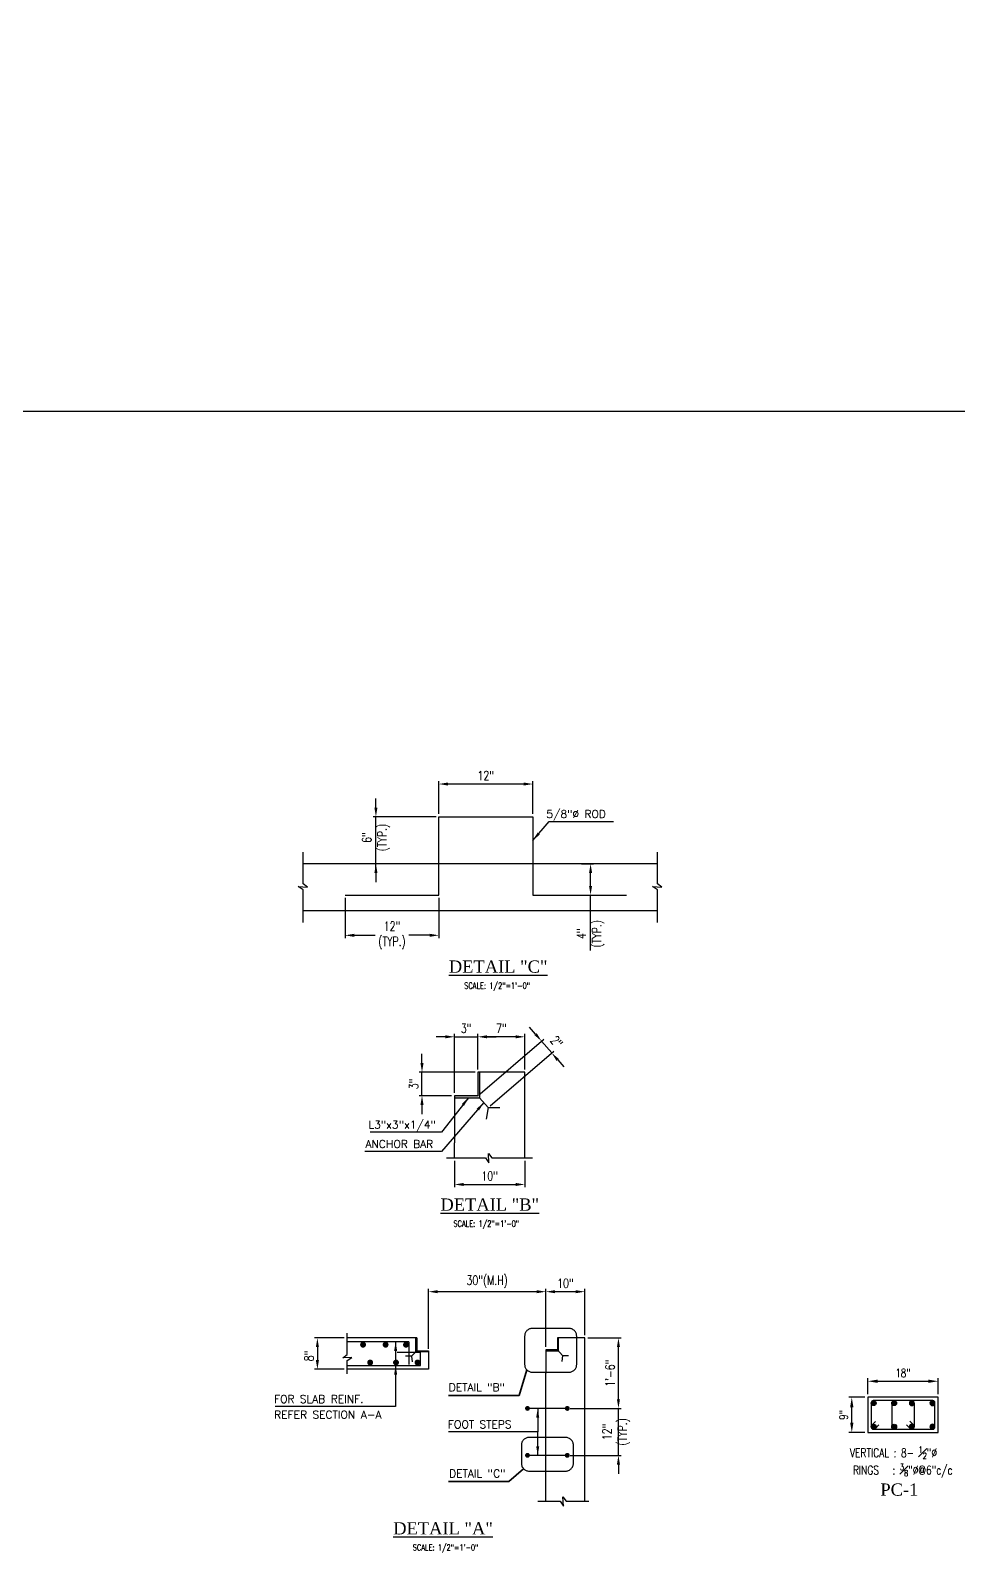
# Model space of a CAD drawing. Extents: x 646770 to 647667, y -185906 to -184623.
# Drawn here: x 647218.7 to 647455.8, y -185847.3 to -185458.3 of the extents above; entities that cross this region are included whole.
import ezdxf
from ezdxf.enums import TextEntityAlignment as Align

# ---------------------------------------------------------------- set-up
doc = ezdxf.new("R2010")
doc.units = 0
doc.header["$LTSCALE"] = 20
doc.header["$MEASUREMENT"] = 0
doc.header["$PDMODE"] = 32
doc.linetypes.add('CENTER2', pattern=[1.125, 0.75, -0.125, 0.125, -0.125])
doc.layers.get('DEFPOINTS').update_dxf_attribs({"linetype": 'CONTINUOUS'})
for name, color, linetype in [('A-TYP-ST-Hatch', 8, 'CONTINUOUS'), ('axis', 8, 'CONTINUOUS'), ('BAR-TIE', 1, 'CONTINUOUS'), ('BOT-STEEL', 6, 'CONTINUOUS'), ('DIM', 1, 'CONTINUOUS'), ('FTG-MAR', 2, 'CONTINUOUS'), ('S-BLOWUP COLUMN', 4, 'CONTINUOUS'), ('SEC', 4, 'CONTINUOUS'), ('SECTION', 4, 'CONTINUOUS'), ('ST-STEEL', 6, 'CONTINUOUS'), ('Steel', 6, 'CONTINUOUS'), ('TEXT-AXIS', 93, 'CONTINUOUS'), ('Wall', 4, 'CONTINUOUS')]:
    doc.layers.add(name, color=color, linetype=linetype)
doc.styles.add('AERIAL', font='times.ttf')
doc.styles.add('rizwan', font='romans.shx', dxfattribs={"width": 0.75})
doc.styles.add('ROMANTIC', font='romantic.ttf')
doc.styles.add('SECTION TX', font='romans.shx', dxfattribs={"width": 0.7})
doc.styles.add('ZHSARCH', font='romans.shx', dxfattribs={"width": 0.75})
doc.dimstyles.new('STYLE-64', dxfattribs={"dimscale": 64, "dimtxt": 0.09375, "dimasz": 0.09375, "dimexe": 0.0625, "dimexo": 0.0625, "dimgap": 0.03125, "dimtad": 1, "dimzin": 3, "dimdsep": 46, "dimlunit": 4, "dimtxsty": 'rizwan', "dimcen": 0.125, "dimdle": 4, "dimclrd": 1, "dimclre": 1, "dimclrt": 2, "dimadec": 0, "dimazin": 0, "dimtfac": 0.5, "dimtix": 1, "dimtmove": 2, "dimatfit": 3, "dimfxl": 0, "dimfrac": 1, "dimtolj": 1, "dimtzin": 3, "dimarcsym": 0})

# ---------------------------------------------------------------- blocks, each defined once
blk = doc.blocks.new('*D89')
at = {"layer": 'DEFPOINTS', "color": 0, "ltscale": 1.5, "transparency": 16777216}
for p in [(647350.52, -185780.63), (647360.52, -185792.46), (647350.52, -185795.46)]:
    blk.add_point(p, dxfattribs=at)
at = {"layer": 'DIM', "color": 1, "lineweight": -2, "ltscale": 1.5, "transparency": 16777216}
for p, q in [((647350.52, -185794.74), (647350.52, -185779.91)), ((647358.17, -185780.63), (647352.86, -185780.63)), ((647360.52, -185791.74), (647360.52, -185779.91))]:
    blk.add_line(p, q, dxfattribs=at)
at = {"layer": 'DIM', "color": 1, "ltscale": 1.5, "transparency": 16777216}
for points in [[(647352.86, -185780.24), (647352.86, -185781.02), (647350.52, -185780.63)], [(647358.17, -185780.24), (647358.17, -185781.02), (647360.52, -185780.63)]]:
    blk.add_solid(points, dxfattribs=at)
at = {"layer": 'DIM', "color": 2, "ltscale": 1.5, "transparency": 16777216, "insert": (647355.52, -185778.48), "char_height": 2.344, "attachment_point": 5, "style": 'rizwan'}
blk.add_mtext('\\A1;10"', dxfattribs=at)
blk = doc.blocks.new('*D80')
at = {"layer": 'DEFPOINTS', "color": 0, "ltscale": 1.5, "transparency": 16777216}
for p in [(647320.52, -185780.63), (647320.52, -185795.96), (647350.52, -185795.46)]:
    blk.add_point(p, dxfattribs=at)
at = {"layer": 'DIM', "color": 1, "lineweight": -2, "ltscale": 1.5, "transparency": 16777216}
for p, q in [((647320.52, -185795.24), (647320.52, -185779.91)), ((647348.17, -185780.63), (647322.86, -185780.63)), ((647350.52, -185794.74), (647350.52, -185779.91))]:
    blk.add_line(p, q, dxfattribs=at)
at = {"layer": 'DIM', "color": 1, "ltscale": 1.5, "transparency": 16777216}
for points in [[(647322.86, -185780.24), (647322.86, -185781.02), (647320.52, -185780.63)], [(647348.17, -185780.24), (647348.17, -185781.02), (647350.52, -185780.63)]]:
    blk.add_solid(points, dxfattribs=at)
at = {"layer": 'DIM', "color": 2, "ltscale": 1.5, "transparency": 16777216, "insert": (647335.52, -185778.09), "char_height": 2.3438, "attachment_point": 5, "style": 'rizwan'}
blk.add_mtext('\\A1;30"(M.H)', dxfattribs=at)
blk = doc.blocks.new('*D81')
at = {"layer": 'DEFPOINTS', "color": 0, "ltscale": 1.5, "transparency": 16777216}
for p in [(647299.7, -185792.46), (647292.11, -185800.46), (647299.7, -185800.46)]:
    blk.add_point(p, dxfattribs=at)
at = {"layer": 'DIM', "color": 1, "lineweight": -2, "ltscale": 1.5, "transparency": 16777216}
for p, q in [((647298.98, -185792.46), (647291.39, -185792.46)), ((647292.11, -185794.8), (647292.11, -185798.11)), ((647298.98, -185800.46), (647291.39, -185800.46))]:
    blk.add_line(p, q, dxfattribs=at)
at = {"layer": 'DIM', "color": 1, "ltscale": 1.5, "transparency": 16777216}
for points in [[(647291.72, -185794.8), (647292.5, -185794.8), (647292.11, -185792.46)], [(647291.72, -185798.11), (647292.5, -185798.11), (647292.11, -185800.46)]]:
    blk.add_solid(points, dxfattribs=at)
at = {"layer": 'DIM', "color": 2, "ltscale": 1.5, "transparency": 16777216, "insert": (647289.96, -185797.05), "char_height": 2.344, "attachment_point": 5, "rotation": 90, "style": 'rizwan'}
blk.add_mtext('\\A1;8"', dxfattribs=at)
blk = doc.blocks.new('DO')
at = {"layer": 'Steel', "const_width": 1.25}
blk.add_lwpolyline([(-0.625, 0, 1), (0.625, 0, 1)], format="xyb", close=True, dxfattribs=at)
blk = doc.blocks.new('*D82')
at = {"layer": 'DEFPOINTS', "color": 0, "ltscale": 1.5, "transparency": 16777216}
for p in [(647356.02, -185810.46), (647369.1, -185810.46), (647356.02, -185822.46)]:
    blk.add_point(p, dxfattribs=at)
at = {"layer": 'DIM', "color": 1, "lineweight": -2, "ltscale": 1.5, "transparency": 16777216}
for p, q in [((647369.1, -185808.11), (647369.1, -185805.77)), ((647356.74, -185810.46), (647369.82, -185810.46)), ((647369.1, -185822.46), (647369.1, -185810.46)), ((647356.74, -185822.46), (647369.82, -185822.46)), ((647369.1, -185824.8), (647369.1, -185827.14))]:
    blk.add_line(p, q, dxfattribs=at)
at = {"layer": 'DIM', "color": 1, "ltscale": 1.5, "transparency": 16777216}
for points in [[(647368.71, -185808.11), (647369.49, -185808.11), (647369.1, -185810.46)], [(647368.71, -185824.8), (647369.49, -185824.8), (647369.1, -185822.46)]]:
    blk.add_solid(points, dxfattribs=at)
at = {"layer": 'DIM', "color": 2, "ltscale": 1.5, "transparency": 16777216, "insert": (647368.51, -185816.46), "char_height": 2.344, "attachment_point": 5, "rotation": 90, "style": 'rizwan'}
blk.add_mtext('\\A1;12"\\P(TYP.)', dxfattribs=at)
blk = doc.blocks.new('*D90')
at = {"layer": 'DEFPOINTS', "color": 0, "ltscale": 1.5, "transparency": 16777216}
for p in [(647360.52, -185792.46), (647369.1, -185792.46), (647356.02, -185810.46)]:
    blk.add_point(p, dxfattribs=at)
at = {"layer": 'DIM', "color": 1, "lineweight": -2, "ltscale": 1.5, "transparency": 16777216}
for p, q in [((647361.24, -185792.46), (647369.82, -185792.46)), ((647369.1, -185808.11), (647369.1, -185794.8)), ((647356.74, -185810.46), (647369.82, -185810.46))]:
    blk.add_line(p, q, dxfattribs=at)
at = {"layer": 'DIM', "color": 1, "ltscale": 1.5, "transparency": 16777216}
for points in [[(647368.71, -185794.8), (647369.49, -185794.8), (647369.1, -185792.46)], [(647368.71, -185808.11), (647369.49, -185808.11), (647369.1, -185810.46)]]:
    blk.add_solid(points, dxfattribs=at)
at = {"layer": 'DIM', "color": 2, "ltscale": 1.5, "transparency": 16777216, "insert": (647366.96, -185801.46), "char_height": 2.344, "attachment_point": 5, "rotation": 90, "style": 'rizwan'}
blk.add_mtext('\\A1;1\'-6"', dxfattribs=at)
blk = doc.blocks.new('*D83')
at = {"layer": 'DEFPOINTS', "color": 0, "ltscale": 1.5, "transparency": 16777216}
for p in [(647323.18, -185650.87), (647323.18, -185659.25), (647347.18, -185659.25)]:
    blk.add_point(p, dxfattribs=at)
at = {"layer": 'DIM', "color": 1, "lineweight": -2, "ltscale": 1.5, "transparency": 16777216}
for p, q in [((647323.18, -185658.53), (647323.18, -185650.15)), ((647344.84, -185650.87), (647325.52, -185650.87)), ((647347.18, -185658.53), (647347.18, -185650.15))]:
    blk.add_line(p, q, dxfattribs=at)
at = {"layer": 'DIM', "color": 1, "ltscale": 1.5, "transparency": 16777216}
for points in [[(647325.52, -185650.48), (647325.52, -185651.26), (647323.18, -185650.87)], [(647344.84, -185650.48), (647344.84, -185651.26), (647347.18, -185650.87)]]:
    blk.add_solid(points, dxfattribs=at)
at = {"layer": 'DIM', "color": 2, "ltscale": 1.5, "transparency": 16777216, "insert": (647335.18, -185648.72), "char_height": 2.344, "attachment_point": 5, "style": 'rizwan'}
blk.add_mtext('\\A1;12"', dxfattribs=at)
blk = doc.blocks.new('*D84')
at = {"layer": 'DEFPOINTS', "color": 0, "ltscale": 1.5, "transparency": 16777216}
for p in [(647299.18, -185679.25), (647323.18, -185679.25), (647299.18, -185689.54)]:
    blk.add_point(p, dxfattribs=at)
at = {"layer": 'DIM', "color": 1, "lineweight": -2, "ltscale": 1.5, "transparency": 16777216}
for p, q in [((647299.18, -185679.97), (647299.18, -185690.26)), ((647323.18, -185679.97), (647323.18, -185690.26)), ((647301.52, -185689.54), (647306.87, -185689.54)), ((647320.84, -185689.54), (647315.49, -185689.54))]:
    blk.add_line(p, q, dxfattribs=at)
at = {"layer": 'DIM', "color": 1, "ltscale": 1.5, "transparency": 16777216}
for points in [[(647301.52, -185689.15), (647301.52, -185689.93), (647299.18, -185689.54)], [(647320.84, -185689.15), (647320.84, -185689.93), (647323.18, -185689.54)]]:
    blk.add_solid(points, dxfattribs=at)
at = {"layer": 'DIM', "color": 2, "ltscale": 1.5, "transparency": 16777216, "insert": (647311.18, -185689.54), "char_height": 2.344, "attachment_point": 5, "style": 'rizwan'}
blk.add_mtext('\\A1;12"\\P(TYP.)', dxfattribs=at)
blk = doc.blocks.new('*D85')
at = {"layer": 'DEFPOINTS', "color": 0, "ltscale": 1.5, "transparency": 16777216}
for p in [(647307.08, -185659.25), (647323.18, -185659.25), (647313.69, -185671.25)]:
    blk.add_point(p, dxfattribs=at)
at = {"layer": 'DIM', "color": 1, "lineweight": -2, "ltscale": 1.5, "transparency": 16777216}
for p, q in [((647307.08, -185656.91), (647307.08, -185654.56)), ((647322.46, -185659.25), (647306.36, -185659.25)), ((647307.08, -185671.25), (647307.08, -185659.25)), ((647312.97, -185671.25), (647306.36, -185671.25)), ((647307.08, -185673.59), (647307.08, -185675.94))]:
    blk.add_line(p, q, dxfattribs=at)
at = {"layer": 'DIM', "color": 1, "ltscale": 1.5, "transparency": 16777216}
for points in [[(647306.69, -185656.91), (647307.47, -185656.91), (647307.08, -185659.25)], [(647306.69, -185673.59), (647307.47, -185673.59), (647307.08, -185671.25)]]:
    blk.add_solid(points, dxfattribs=at)
at = {"layer": 'DIM', "color": 2, "ltscale": 1.5, "transparency": 16777216, "insert": (647307.08, -185664.55), "char_height": 2.344, "attachment_point": 5, "rotation": 90, "style": 'rizwan'}
blk.add_mtext('\\A1;6"\\P(TYP.)', dxfattribs=at)
blk = doc.blocks.new('*D86')
at = {"layer": 'DEFPOINTS', "color": 0, "ltscale": 1.5, "transparency": 16777216}
for p in [(647358.9, -185671.25), (647361.97, -185671.25), (647359.18, -185679.25)]:
    blk.add_point(p, dxfattribs=at)
at = {"layer": 'DIM', "color": 1, "lineweight": -2, "ltscale": 1.5, "transparency": 16777216}
for p, q in [((647359.62, -185671.25), (647362.69, -185671.25)), ((647361.97, -185676.91), (647361.97, -185673.59)), ((647359.9, -185679.25), (647362.69, -185679.25)), ((647361.97, -185693.46), (647361.97, -185679.25))]:
    blk.add_line(p, q, dxfattribs=at)
at = {"layer": 'DIM', "color": 1, "ltscale": 1.5, "transparency": 16777216}
for points in [[(647361.58, -185673.59), (647362.36, -185673.59), (647361.97, -185671.25)], [(647361.58, -185676.91), (647362.36, -185676.91), (647361.97, -185679.25)]]:
    blk.add_solid(points, dxfattribs=at)
at = {"layer": 'DIM', "color": 2, "ltscale": 1.5, "transparency": 16777216, "insert": (647361.97, -185689.15), "char_height": 2.344, "attachment_point": 5, "rotation": 90, "style": 'rizwan'}
blk.add_mtext('\\A1;4"\\P(TYP.)', dxfattribs=at)
blk = doc.blocks.new('*D91')
at = {"layer": 'DEFPOINTS', "color": 0, "ltscale": 1.5, "transparency": 16777216}
for p in [(647333.15, -185715.48), (647333.15, -185724.54), (647327.15, -185730.54)]:
    blk.add_point(p, dxfattribs=at)
at = {"layer": 'DIM', "color": 1, "lineweight": -2, "ltscale": 1.5, "transparency": 16777216}
for p, q in [((647327.15, -185729.82), (647327.15, -185714.76)), ((647333.15, -185723.82), (647333.15, -185714.76)), ((647324.81, -185715.48), (647322.47, -185715.48)), ((647327.15, -185715.48), (647333.15, -185715.48)), ((647335.5, -185715.48), (647337.84, -185715.48))]:
    blk.add_line(p, q, dxfattribs=at)
at = {"layer": 'DIM', "color": 1, "ltscale": 1.5, "transparency": 16777216}
for points in [[(647324.81, -185715.09), (647324.81, -185715.87), (647327.15, -185715.48)], [(647335.5, -185715.09), (647335.5, -185715.87), (647333.15, -185715.48)]]:
    blk.add_solid(points, dxfattribs=at)
at = {"layer": 'DIM', "color": 2, "ltscale": 1.5, "transparency": 16777216, "insert": (647330.15, -185713.33), "char_height": 2.344, "attachment_point": 5, "style": 'rizwan'}
blk.add_mtext('\\A1;3"', dxfattribs=at)
blk = doc.blocks.new('*D87')
at = {"layer": 'DEFPOINTS', "color": 0, "ltscale": 1.5, "transparency": 16777216}
for p in [(647352.04, -185719.61), (647333.15, -185730.54), (647335.76, -185733.58)]:
    blk.add_point(p, dxfattribs=at)
at = {"layer": 'DIM', "color": 1, "lineweight": -2, "ltscale": 1.5, "transparency": 16777216}
for p, q in [((647347.9, -185714.8), (647346.38, -185713.02)), ((647333.7, -185730.07), (647349.98, -185716.11)), ((647349.43, -185716.58), (647352.04, -185719.61)), ((647336.31, -185733.11), (647352.58, -185719.15)), ((647353.56, -185721.39), (647355.09, -185723.17))]:
    blk.add_line(p, q, dxfattribs=at)
at = {"layer": 'DIM', "color": 1, "ltscale": 1.5, "transparency": 16777216}
for points in [[(647348.2, -185714.55), (647347.61, -185715.05), (647349.43, -185716.58)], [(647353.86, -185721.14), (647353.26, -185721.65), (647352.04, -185719.61)]]:
    blk.add_solid(points, dxfattribs=at)
at = {"layer": 'DIM', "color": 2, "ltscale": 1.5, "transparency": 16777216, "insert": (647353.3, -185716.75), "char_height": 2.344, "attachment_point": 5, "rotation": 310.6214, "style": 'rizwan'}
blk.add_mtext('\\A1;2"', dxfattribs=at)
blk = doc.blocks.new('*D92')
at = {"layer": 'DEFPOINTS', "color": 0, "ltscale": 1.5, "transparency": 16777216}
for p in [(647318.86, -185724.54), (647333.15, -185724.54), (647327.15, -185730.54)]:
    blk.add_point(p, dxfattribs=at)
at = {"layer": 'DIM', "color": 1, "lineweight": -2, "ltscale": 1.5, "transparency": 16777216}
for p, q in [((647318.86, -185722.2), (647318.86, -185719.85)), ((647332.43, -185724.54), (647318.14, -185724.54)), ((647318.86, -185730.54), (647318.86, -185724.54)), ((647326.43, -185730.54), (647318.14, -185730.54)), ((647318.86, -185732.88), (647318.86, -185735.23))]:
    blk.add_line(p, q, dxfattribs=at)
at = {"layer": 'DIM', "color": 1, "ltscale": 1.5, "transparency": 16777216}
for points in [[(647318.47, -185722.2), (647319.25, -185722.2), (647318.86, -185724.54)], [(647318.47, -185732.88), (647319.25, -185732.88), (647318.86, -185730.54)]]:
    blk.add_solid(points, dxfattribs=at)
at = {"layer": 'DIM', "color": 2, "ltscale": 1.5, "transparency": 16777216, "insert": (647316.71, -185727.54), "char_height": 2.344, "attachment_point": 5, "rotation": 90, "style": 'rizwan'}
blk.add_mtext('\\A1;3"', dxfattribs=at)
blk = doc.blocks.new('*D88')
at = {"layer": 'DEFPOINTS', "color": 0, "ltscale": 1.5, "transparency": 16777216}
for p in [(647327.15, -185746.44), (647345.15, -185746.44), (647345.15, -185753.22)]:
    blk.add_point(p, dxfattribs=at)
at = {"layer": 'DIM', "color": 1, "lineweight": -2, "ltscale": 1.5, "transparency": 16777216}
for p, q in [((647327.15, -185747.16), (647327.15, -185753.94)), ((647345.15, -185747.16), (647345.15, -185753.94)), ((647329.5, -185753.22), (647342.81, -185753.22))]:
    blk.add_line(p, q, dxfattribs=at)
at = {"layer": 'DIM', "color": 1, "ltscale": 1.5, "transparency": 16777216}
for points in [[(647329.5, -185752.83), (647329.5, -185753.61), (647327.15, -185753.22)], [(647342.81, -185752.83), (647342.81, -185753.61), (647345.15, -185753.22)]]:
    blk.add_solid(points, dxfattribs=at)
at = {"layer": 'DIM', "color": 2, "ltscale": 1.5, "transparency": 16777216, "insert": (647336.15, -185751.07), "char_height": 2.344, "attachment_point": 5, "style": 'rizwan'}
blk.add_mtext('\\A1;10"', dxfattribs=at)
blk = doc.blocks.new('*D93')
at = {"layer": 'DEFPOINTS', "color": 0, "ltscale": 1.5, "transparency": 16777216}
for p in [(647333.15, -185715.48), (647333.15, -185724.54), (647345.15, -185724.54)]:
    blk.add_point(p, dxfattribs=at)
at = {"layer": 'DIM', "color": 1, "lineweight": -2, "ltscale": 1.5, "transparency": 16777216}
for p, q in [((647333.15, -185723.82), (647333.15, -185714.76)), ((647345.15, -185723.82), (647345.15, -185714.76)), ((647342.81, -185715.48), (647335.5, -185715.48))]:
    blk.add_line(p, q, dxfattribs=at)
at = {"layer": 'DIM', "color": 1, "ltscale": 1.5, "transparency": 16777216}
for points in [[(647335.5, -185715.09), (647335.5, -185715.87), (647333.15, -185715.48)], [(647342.81, -185715.09), (647342.81, -185715.87), (647345.15, -185715.48)]]:
    blk.add_solid(points, dxfattribs=at)
at = {"layer": 'DIM', "color": 2, "ltscale": 1.5, "transparency": 16777216, "insert": (647339.15, -185713.33), "char_height": 2.344, "attachment_point": 5, "style": 'rizwan'}
blk.add_mtext('\\A1;7"', dxfattribs=at)
blk = doc.blocks.new('A$C76BB0DB5')
at = {"layer": 'BOT-STEEL', "ltscale": 0.05}
h = blk.add_hatch(color=256, dxfattribs=at)
h.dxf.hatch_style = 1
h.paths.add_polyline_path([(-0.75, 0, 1), (0.75, 0, 1)])
blk.add_circle((0, 0), 0.75, dxfattribs=at)
blk = doc.blocks.new('*D99')
at = {"layer": 'DEFPOINTS', "color": 0, "ltscale": 1.5, "transparency": 16777216}
for p in [(647428.77, -185807.62), (647432.87, -185807.62), (647432.87, -185816.62)]:
    blk.add_point(p, dxfattribs=at)
at = {"layer": 'DIM', "color": 1, "lineweight": -2, "ltscale": 1.5, "transparency": 16777216}
for p, q in [((647432.09, -185807.62), (647427.99, -185807.62)), ((647428.77, -185814.08), (647428.77, -185810.16)), ((647432.09, -185816.62), (647427.99, -185816.62))]:
    blk.add_line(p, q, dxfattribs=at)
at = {"layer": 'DIM', "color": 1, "ltscale": 1.5, "transparency": 16777216}
for points in [[(647428.35, -185810.16), (647429.19, -185810.16), (647428.77, -185807.62)], [(647428.35, -185814.08), (647429.19, -185814.08), (647428.77, -185816.62)]]:
    blk.add_solid(points, dxfattribs=at)
at = {"layer": 'DIM', "color": 2, "ltscale": 1.5, "transparency": 16777216, "insert": (647426.67, -185812.12), "char_height": 2.167, "attachment_point": 5, "rotation": 90, "style": 'rizwan'}
blk.add_mtext('\\A1;9"', dxfattribs=at)
blk = doc.blocks.new('*D100')
at = {"layer": 'DEFPOINTS', "color": 0, "ltscale": 1.5, "transparency": 16777216}
for p in [(647450.87, -185803.52), (647432.87, -185807.62), (647450.87, -185807.62)]:
    blk.add_point(p, dxfattribs=at)
at = {"layer": 'DIM', "color": 1, "lineweight": -2, "ltscale": 1.5, "transparency": 16777216}
for p, q in [((647432.87, -185806.84), (647432.87, -185802.74)), ((647435.41, -185803.52), (647448.33, -185803.52)), ((647450.87, -185806.84), (647450.87, -185802.74))]:
    blk.add_line(p, q, dxfattribs=at)
at = {"layer": 'DIM', "color": 1, "ltscale": 1.5, "transparency": 16777216}
for points in [[(647435.41, -185803.09), (647435.41, -185803.94), (647432.87, -185803.52)], [(647448.33, -185803.09), (647448.33, -185803.94), (647450.87, -185803.52)]]:
    blk.add_solid(points, dxfattribs=at)
at = {"layer": 'DIM', "color": 2, "ltscale": 1.5, "transparency": 16777216, "insert": (647441.87, -185801.41), "char_height": 2.167, "attachment_point": 5, "style": 'rizwan'}
blk.add_mtext('\\A1;18"', dxfattribs=at)

msp = doc.modelspace()

# ---------------------------------------------------------------- hatches: boundary and pattern name
at = {"layer": 'A-TYP-ST-Hatch'}
h = msp.add_hatch(color=7, dxfattribs=at)
h.dxf.hatch_style = 1
h.paths.add_polyline_path([(647333.65474, -185731.03947), (647333.65474, -185724.53947), (647333.15474, -185724.53947), (647333.15474, -185730.53947), (647327.15474, -185730.53947), (647327.15474, -185731.03947)])
h = msp.add_hatch(color=7, dxfattribs=at)
h.dxf.hatch_style = 1
h.paths.add_polyline_path([(647317.26651, -185795.95612), (647317.26651, -185792.45612), (647317.51651, -185792.45612), (647317.51651, -185795.70612), (647320.51651, -185795.70612), (647320.51651, -185795.95612)])
h = msp.add_hatch(color=7, dxfattribs=at)
h.dxf.hatch_style = 1
h.paths.add_polyline_path([(647353.76651, -185795.70612), (647353.76651, -185792.45612), (647353.51651, -185792.45612), (647353.51651, -185795.45612), (647350.51651, -185795.45612), (647350.51651, -185795.70612)])

# ---------------------------------------------------------------- linework, layer by layer
at = {"layer": 'A-TYP-ST-Hatch', "color": 1}
for points in [[(647288.44756, -185686.2488), (647288.44756, -185677.92334), (647287.2242, -185677.07847), (647289.5593, -185677.23791), (647288.44756, -185676.368), (647288.44756, -185668.2488)], [(647379.05855, -185686.2488), (647379.05855, -185677.92334), (647377.83519, -185677.07847), (647380.17029, -185677.23791), (647379.05855, -185676.368), (647379.05855, -185668.2488)], [(647325.15474, -185746.44214), (647335.14181, -185746.44214), (647335.98668, -185747.66551), (647335.82723, -185745.3304), (647336.69715, -185746.44214), (647347.15474, -185746.44214)], [(647299.70178, -185801.66089), (647299.70178, -185798.24927), (647300.92515, -185797.4044), (647298.59005, -185797.56385), (647299.70178, -185796.69393), (647299.70178, -185791.21356)], [(647348.51651, -185834.19451), (647354.17177, -185834.19451), (647355.01664, -185835.41787), (647354.8572, -185833.08277), (647355.72712, -185834.19451), (647361.51651, -185834.19451)]]:
    msp.add_lwpolyline(points, dxfattribs=at)
at = {"layer": 'DEFPOINTS'}
msp.add_lwpolyline([(646770.29531, -185555.57663), (647667.16213, -185555.57663), (647667.16213, -184753.17991), (646770.29531, -184753.17991)], close=True, dxfattribs=at)
at = {"layer": 'DIM', "color": 1, "ltscale": 1.5}
msp.add_line((647307.08391, -185672.60194), (647307.08391, -185659.2488), dxfattribs=at)
at = {"layer": 'DIM', "color": 1, "linetype": 'Continuous', "lineweight": 35, "ltscale": 0.1}
for p, q in [((647343.67791, -185807.12874), (647345.69269, -185800.61653)), ((647325.67887, -185807.12874), (647343.67791, -185807.12874)), ((647341.09647, -185829.13912), (647344.85895, -185825.89691)), ((647325.67887, -185829.13912), (647341.09647, -185829.13912))]:
    msp.add_line(p, q, dxfattribs=at)
at = {"layer": 'S-BLOWUP COLUMN', "color": 6}
for p, q in [((647433.72701, -185814.88486), (647434.84615, -185813.76572)), ((647434.62672, -185815.76353), (647435.7182, -185814.67205)), ((647443.70298, -185815.59701), (647442.7661, -185814.66013)), ((647444.63911, -185814.75218), (647443.63815, -185813.75123))]:
    msp.add_line(p, q, dxfattribs=at)
msp.add_lwpolyline([(647450.01515, -185815.26353), (647450.01515, -185808.97539, 0.414213562), (647449.51515, -185808.47539), (647434.22701, -185808.47539, 0.414213562), (647433.72701, -185808.97539), (647433.72701, -185815.26353, 0.414213562), (647434.22701, -185815.76353), (647449.51515, -185815.76353, 0.414213562)], format="xyb", close=True, dxfattribs=at)
for points in [[(647438.98423, -185809.10612), (647438.98313, -185815.1462)], [(647444.75793, -185809.10612), (647444.75902, -185815.1462)]]:
    msp.add_lwpolyline(points, dxfattribs=at)
at = {"layer": 'SEC', "ltscale": 1.5}
for p, q in [((647379.05855, -185671.2488), (647288.44756, -185671.2488)), ((647379.05855, -185683.2488), (647288.44756, -185683.2488)), ((647345.15474, -185746.44214), (647345.15474, -185724.53947)), ((647327.15474, -185746.44214), (647327.15474, -185742.53947)), ((647317.51651, -185792.45612), (647299.70178, -185792.45612)), ((647317.51651, -185795.70612), (647317.51651, -185792.45612)), ((647360.51651, -185834.19451), (647360.51651, -185792.45612)), ((647317.51651, -185795.70612), (647320.51651, -185795.70612)), ((647320.51651, -185795.70612), (647320.51651, -185800.45612)), ((647320.51651, -185800.45612), (647299.70178, -185800.45612)), ((647350.51651, -185834.19451), (647350.51651, -185801.45612))]:
    msp.add_line(p, q, dxfattribs=at)
for points in [[(647345.15474, -185724.53947), (647333.15474, -185724.53947), (647333.15474, -185730.53947), (647327.15474, -185730.53947), (647327.15474, -185742.53947)], [(647360.51651, -185792.45612), (647353.51651, -185792.45612), (647353.51651, -185795.45612), (647350.51651, -185795.45612), (647350.51651, -185801.45612)]]:
    msp.add_lwpolyline(points, dxfattribs=at)
at = {"layer": 'SECTION', "linetype": 'Continuous'}
msp.add_lwpolyline([(647450.87108, -185816.61946), (647450.87108, -185807.61946), (647432.87108, -185807.61946), (647432.87108, -185816.61946)], close=True, dxfattribs=at)
at = {"layer": 'ST-STEEL'}
for p, q in [((647315.51651, -185793.4059), (647299.70178, -185793.4059)), ((647318.51651, -185796.14709), (647312.51651, -185796.14709)), ((647315.51651, -185793.4059), (647315.51651, -185799.27265)), ((647318.51651, -185799.45612), (647318.51651, -185796.14709)), ((647299.70178, -185799.45612), (647318.51651, -185799.45612))]:
    msp.add_line(p, q, dxfattribs=at)
at = {"layer": 'ST-STEEL', "const_width": 0.75}
for points in [[(647303.41331, -185794.18061, 1), (647304.16331, -185794.18061, 1)], [(647309.17641, -185794.18061, 1), (647309.92641, -185794.18061, 1)], [(647314.39331, -185794.18061, 1), (647315.14331, -185794.18061, 1)], [(647305.23071, -185798.73163, -1), (647305.98071, -185798.73163, -1)], [(647311.84051, -185798.73163, -1), (647312.59051, -185798.73163, -1)], [(647317.33051, -185798.73163, -1), (647318.08051, -185798.73163, -1)]]:
    msp.add_lwpolyline(points, format="xyb", close=True, dxfattribs=at)
at = {"layer": 'Steel', "linetype": 'Continuous'}
for p, q in [((647323.1797, -185679.2488), (647323.1797, -185659.2488)), ((647323.1797, -185659.2488), (647347.1797, -185659.2488)), ((647347.1797, -185659.2488), (647347.1797, -185679.2488)), ((647299.1797, -185679.2488), (647323.1797, -185679.2488)), ((647347.1797, -185679.2488), (647371.1797, -185679.2488)), ((647356.01651, -185810.45612), (647345.84167, -185810.45612)), ((647356.01651, -185822.45612), (647345.84167, -185822.45612))]:
    msp.add_line(p, q, dxfattribs=at)
at = {"layer": 'Wall', "color": 2, "linetype": 'Continuous'}
for p, q in [((647333.58362, -185731.03947), (647335.75897, -185733.57558)), ((647335.75897, -185733.57558), (647335.30594, -185736.51649)), ((647335.75897, -185733.57558), (647338.73458, -185733.57558)), ((647317.51651, -185795.70612), (647316.13716, -185797.12154)), ((647353.51651, -185795.45612), (647354.81863, -185796.97418)), ((647316.13716, -185797.12154), (647314.64935, -185797.12154)), ((647316.13716, -185797.12154), (647316.36367, -185798.59199)), ((647354.81863, -185796.97418), (647354.59211, -185798.44463)), ((647354.81863, -185796.97418), (647356.30643, -185796.97418))]:
    msp.add_line(p, q, dxfattribs=at)
at = {"layer": 'Wall', "linetype": 'Continuous'}
for points in [[(647333.15474, -185724.53947), (647333.15474, -185730.53947), (647327.15474, -185730.53947), (647327.15474, -185731.03947), (647333.65474, -185731.03947), (647333.65474, -185724.53947), (647333.15474, -185724.53947)], [(647317.51651, -185792.45612), (647317.51651, -185795.70612), (647320.51651, -185795.70612), (647320.51651, -185795.95612), (647317.26651, -185795.95612), (647317.26651, -185792.45612), (647317.51651, -185792.45612)], [(647353.51651, -185792.45612), (647353.51651, -185795.45612), (647350.51651, -185795.45612), (647350.51651, -185795.70612), (647353.76651, -185795.70612), (647353.76651, -185792.45612), (647353.51651, -185792.45612)]]:
    msp.add_lwpolyline(points, dxfattribs=at)
at = {"layer": 'Wall', "color": 1, "linetype": 'CENTER2', "ltscale": 0.66}
for points in [[(647356.42067, -185789.99877), (647347.1069, -185789.99877, 0.414213562), (647345.1069, -185791.99877), (647345.1069, -185799.20231, 0.414213562), (647347.1069, -185801.20231), (647356.42067, -185801.20231, 0.414213562), (647358.42067, -185799.20231), (647358.42067, -185791.99877, 0.414213562)], [(647355.58693, -185817.87063), (647346.27316, -185817.87063, 0.414213562), (647344.27316, -185819.87063), (647344.27316, -185824.48269, 0.414213562), (647346.27316, -185826.48269), (647355.58693, -185826.48269, 0.414213562), (647357.58693, -185824.48269), (647357.58693, -185819.87063, 0.414213562)]]:
    msp.add_lwpolyline(points, format="xyb", close=True, dxfattribs=at)

# ---------------------------------------------------------------- block references
at = {"layer": 'axis', "ltscale": 0.05}
for p, xscale, yscale, zscale in [((647434.35664, -185809.10502), 0.8395061728394921, 0.8395061728394921, 0.8395061728394921), ((647439.61386, -185809.10502), 0.8395061728394921, 0.8395061728394921, 0.8395061728394921), ((647444.1283, -185809.10502), -0.8395061728394921, 0.8395061728394921, 0.8395061728394921), ((647449.38552, -185809.10502), -0.8395061728394921, 0.8395061728395063, 0.8395061728395061), ((647434.35664, -185815.13391), 0.8395061728394921, 0.8395061728394921, 0.8395061728394921), ((647439.61386, -185815.13391), 0.8395061728394921, 0.8395061728394921, 0.8395061728394921), ((647444.1283, -185815.13391), -0.8395061728394921, 0.8395061728394921, 0.8395061728394921), ((647449.38552, -185815.13391), -0.8395061728394921, 0.8395061728395063, 0.8395061728395061)]:
    msp.add_blockref('A$C76BB0DB5', p, dxfattribs=dict(at, xscale=xscale, yscale=yscale, zscale=zscale))
at = {"layer": 'FTG-MAR', "xscale": -0.5, "yscale": 0.5, "zscale": 0.5}
for p in [(647345.84167, -185810.45612), (647356.01651, -185810.45612), (647345.84167, -185822.45612), (647356.01651, -185822.45612)]:
    msp.add_blockref('DO', p, dxfattribs=at)

# ---------------------------------------------------------------- texts
at = {"layer": 'DIM', "color": 2, "ltscale": 1.5, "style": 'ZHSARCH'}
for s, p in [('5/8"%%C ROD', (647350.65276, -185659.52952)), ('L3"x3"x1/4" ', (647305.18242, -185738.93234)), ('ANCHOR BAR', (647304.42052, -185743.87724)), ('DETAIL "B"', (647325.67514, -185806.07625)), ('FOR SLAB REINF.', (647281.02381, -185809.07819)), ('REFER SECTION A-A', (647281.07031, -185813.06586)), ('FOOT STEPS', (647325.49713, -185815.55249)), ('DETAIL "C"', (647325.7888, -185828.08662))]:
    msp.add_text(s, height=2, dxfattribs=at).set_placement(p)
at = {"layer": 'DIM', "color": 2, "ltscale": 1.5, "style": 'SECTION TX', "width": 0.75}
for p in [(647338.07479, -185702.41564), (647335.30333, -185763.24344), (647324.90211, -185845.99966)]:
    msp.add_text('SCALE: 1/2"=1\'-0"', height=1.5625, dxfattribs=at).set_placement(p, align=Align.MIDDLE_CENTER)
at = {"layer": 'DIM', "color": 2, "ltscale": 1.5, "insert": (647439.44451, -185821.79929), "char_height": 2.25, "attachment_point": 5, "style": 'rizwan'}
msp.add_mtext('\\A1;VERTICAL : 8- {\\H0.7x;\\S1#2;}"%%C', dxfattribs=at)
at = {"layer": 'DIM', "color": 2, "ltscale": 1.5, "insert": (647441.80515, -185826.37964), "char_height": 2.25, "width": 64.2685152, "attachment_point": 5, "style": 'rizwan'}
msp.add_mtext('\\A1;RINGS   : {\\H0.7x;\\S3#8;}"%%C@6"c/c', dxfattribs=at)
at = {"layer": 'DIM', "color": 3, "ltscale": 1.5, "insert": (647440.93094, -185831.22791), "char_height": 3.125, "width": 65.1762289, "attachment_point": 5, "style": 'ROMANTIC'}
msp.add_mtext('\\A1;PC-1', dxfattribs=at)
at = {"layer": 'TEXT-AXIS', "style": 'AERIAL'}
for s, p in [('%%UDETAIL "C"', (647338.33793, -185699.09582)), ('%%UDETAIL "B"', (647336.18942, -185759.92362)), ('%%UDETAIL "A"', (647324.24359, -185842.67984))]:
    msp.add_text(s, height=3.125, dxfattribs=at).set_placement(p, align=Align.CENTER)

# ---------------------------------------------------------------- dimensions: what is measured, and where the dimension line sits
at = {"layer": 'DIM', "ltscale": 1.5}
dim = msp.add_linear_dim(base=(647323.1797, -185650.86838), p1=(647347.1797, -185659.2488), p2=(647323.1797, -185659.2488), text='12"', dimstyle='STYLE-64', override={"dimscale": 24, "dimtxt": 0.097656, "dimasz": 0.097656, "dimexe": 0.03, "dimexo": 0.03, "dimlfac": 0.5}, dxfattribs=at)
dim.commit()
dim.dimension.update_dxf_attribs({"geometry": '*D83', "text_midpoint": (647335.1797, -185648.72329)})
for base, p1, p2, text, override, picture, middle in [((647307.08391, -185659.2488), (647313.69181, -185671.2488), (647323.1797, -185659.2488), '<>\\P(TYP.)', {"dimscale": 24, "dimtxt": 0.097656, "dimasz": 0.097656, "dimexe": 0.03, "dimexo": 0.03, "dimlfac": 0.5}, '*D85', (647307.08391, -185664.54816)), ((647361.96939, -185671.2488), (647359.1797, -185679.2488), (647358.90416, -185671.2488), '<>\\X(TYP.)', {"dimscale": 24, "dimtxt": 0.097656, "dimasz": 0.097656, "dimexe": 0.03, "dimexo": 0.03, "dimtad": 3, "dimlfac": 0.5, "dimtmove": 1}, '*D86', (647367.21749, -185689.15007)), ((647369.10385, -185810.45612), (647356.01651, -185822.45612), (647356.01651, -185810.45612), '12"\\P(TYP.)', {"dimscale": 24, "dimtxt": 0.097656, "dimasz": 0.097656, "dimexe": 0.03, "dimexo": 0.03}, '*D82', (647368.50804, -185816.45612))]:
    dim = msp.add_linear_dim(base=base, p1=p1, p2=p2, angle=90, text=text, dimstyle='STYLE-64', override=override, dxfattribs=at)
    dim.commit()
    dim.dimension.update_dxf_attribs({"geometry": picture, "text_midpoint": middle, "dimtype": 160})
dim = msp.add_linear_dim(base=(647299.1797, -185689.54149), p1=(647323.1797, -185679.2488), p2=(647299.1797, -185679.2488), text='12"\\P(TYP.)', dimstyle='STYLE-64', override={"dimscale": 24, "dimtxt": 0.097656, "dimasz": 0.097656, "dimexe": 0.03, "dimexo": 0.03, "dimlfac": 0.5}, dxfattribs=at)
dim.commit()
dim.dimension.update_dxf_attribs({"geometry": '*D84', "text_midpoint": (647311.1797, -185689.54149), "dimtype": 160})
for base, p1, p2, angle, override, picture, middle in [((647333.15474, -185715.47968), (647327.15474, -185730.53947), (647333.15474, -185724.53947), 180, {"dimscale": 24, "dimtxt": 0.097656, "dimasz": 0.097656, "dimexe": 0.03, "dimexo": 0.03, "dimlfac": 0.5}, '*D91', (647330.15474, -185713.33459)), ((647318.85728, -185724.53947), (647327.15474, -185730.53947), (647333.15474, -185724.53947), 90, {"dimscale": 24, "dimtxt": 0.097656, "dimasz": 0.097656, "dimexe": 0.03, "dimexo": 0.03, "dimlfac": 0.5}, '*D92', (647316.7122, -185727.53947)), ((647350.51651, -185780.62839), (647360.51651, -185792.45612), (647350.51651, -185795.45612), 180, {"dimscale": 24, "dimtxt": 0.097656, "dimasz": 0.097656, "dimexe": 0.03, "dimexo": 0.03, "dimdec": 0}, '*D89', (647355.51651, -185778.48331)), ((647369.10385, -185792.45612), (647356.01651, -185810.45612), (647360.51651, -185792.45612), 90, {"dimscale": 24, "dimtxt": 0.097656, "dimasz": 0.097656, "dimexe": 0.03, "dimexo": 0.03}, '*D90', (647366.95876, -185801.45612)), ((647428.76972, -185807.61946), (647432.87108, -185816.61946), (647432.87108, -185807.61946), 90, {"dimscale": 26, "dimtxt": 0.083333, "dimasz": 0.097656, "dimexe": 0.03, "dimexo": 0.03, "dimdec": 0, "dimlunit": 2, "dimpost": '"', "dimtxsty": 'rizwan', "dimtmove": 0, "dimfrac": 0}, '*D99', (647426.66753, -185812.11946))]:
    dim = msp.add_linear_dim(base=base, p1=p1, p2=p2, angle=angle, dimstyle='STYLE-64', override=override, dxfattribs=at)
    dim.commit()
    dim.dimension.update_dxf_attribs({"geometry": picture, "text_midpoint": middle})
for base, p1, p2, text, override, picture, middle in [((647333.15474, -185715.47968), (647345.15474, -185724.53947), (647333.15474, -185724.53947), '7"', {"dimscale": 24, "dimtxt": 0.097656, "dimasz": 0.097656, "dimexe": 0.03, "dimexo": 0.03, "dimlfac": 0.5}, '*D93', (647339.15474, -185713.33459)), ((647345.15474, -185753.21855), (647327.15474, -185746.44214), (647345.15474, -185746.44214), '10"', {"dimscale": 24, "dimtxt": 0.097656, "dimasz": 0.097656, "dimexe": 0.03, "dimexo": 0.03, "dimlfac": 0.5}, '*D88', (647336.15474, -185751.07346)), ((647320.51651, -185780.62839), (647350.51651, -185795.45612), (647320.51651, -185795.95612), '<>(M.H)', {"dimscale": 24, "dimtxt": 0.097656, "dimasz": 0.097656, "dimexe": 0.03, "dimexo": 0.03, "dimlunit": 5, "dimpost": '"'}, '*D80', (647335.51651, -185778.09268))]:
    dim = msp.add_linear_dim(base=base, p1=p1, p2=p2, angle=180, text=text, dimstyle='STYLE-64', override=override, dxfattribs=at)
    dim.commit()
    dim.dimension.update_dxf_attribs({"geometry": picture, "text_midpoint": middle})
for base, p1, p2, angle, override, picture, middle, dimtype in [((647352.03513, -185719.61469), (647333.15474, -185730.53947), (647335.75897, -185733.57558), 310.621387, {"dimscale": 24, "dimtxt": 0.097656, "dimasz": 0.097656, "dimexe": 0.03, "dimexo": 0.03, "dimlfac": 0.5}, '*D87', (647353.30168, -185716.74689), 161), ((647292.1095, -185800.45612), (647299.70178, -185792.45612), (647299.70178, -185800.45612), 90, {"dimscale": 24, "dimtxt": 0.097656, "dimasz": 0.097656, "dimexe": 0.03, "dimexo": 0.03, "dimtmove": 1}, '*D81', (647292.1095, -185797.05406), 160)]:
    dim = msp.add_linear_dim(base=base, p1=p1, p2=p2, angle=angle, dimstyle='STYLE-64', override=override, dxfattribs=at)
    dim.commit()
    dim.dimension.update_dxf_attribs({"geometry": picture, "text_midpoint": middle, "dimtype": dimtype})
dim = msp.add_linear_dim(base=(647450.87108, -185803.51662), p1=(647432.87108, -185807.61946), p2=(647450.87108, -185807.61946), dimstyle='STYLE-64', override={"dimscale": 26, "dimtxt": 0.083333, "dimasz": 0.097656, "dimexe": 0.03, "dimexo": 0.03, "dimdec": 0, "dimlunit": 2, "dimpost": '"', "dimtxsty": 'rizwan', "dimtmove": 0, "dimfrac": 0}, dxfattribs=at)
dim.commit()
dim.dimension.update_dxf_attribs({"geometry": '*D100', "text_midpoint": (647441.87108, -185801.41444)})

# ---------------------------------------------------------------- leaders
at = {"layer": 'BAR-TIE'}
for points in [[(647347.1797, -185665.30426), (647351.42216, -185660.43315), (647367.79303, -185660.43315)], [(647334.6713, -185732.30752), (647323.87462, -185744.78087), (647304.28316, -185744.78087)], [(647330.75895, -185731.03947), (647323.87462, -185739.83597), (647305.60726, -185739.83597)], [(647312.12218, -185793.4059), (647312.12218, -185809.98182), (647281.34673, -185809.98182)], [(647312.12218, -185799.45612), (647312.12218, -185809.98182), (647281.34673, -185809.98182)], [(647348.45286, -185810.45612), (647348.45286, -185816.45612), (647325.67887, -185816.45612)], [(647348.45286, -185822.45612), (647348.45286, -185816.45612), (647325.67887, -185816.45612)]]:
    msp.add_leader(points, dimstyle='STYLE-64', override={"dimscale": 24, "dimtxt": 0.097656, "dimasz": 0.097656, "dimexe": 0.03, "dimexo": 0.03, "dimtmove": 0}, dxfattribs=at)

doc.saveas('drawing.dxf')
